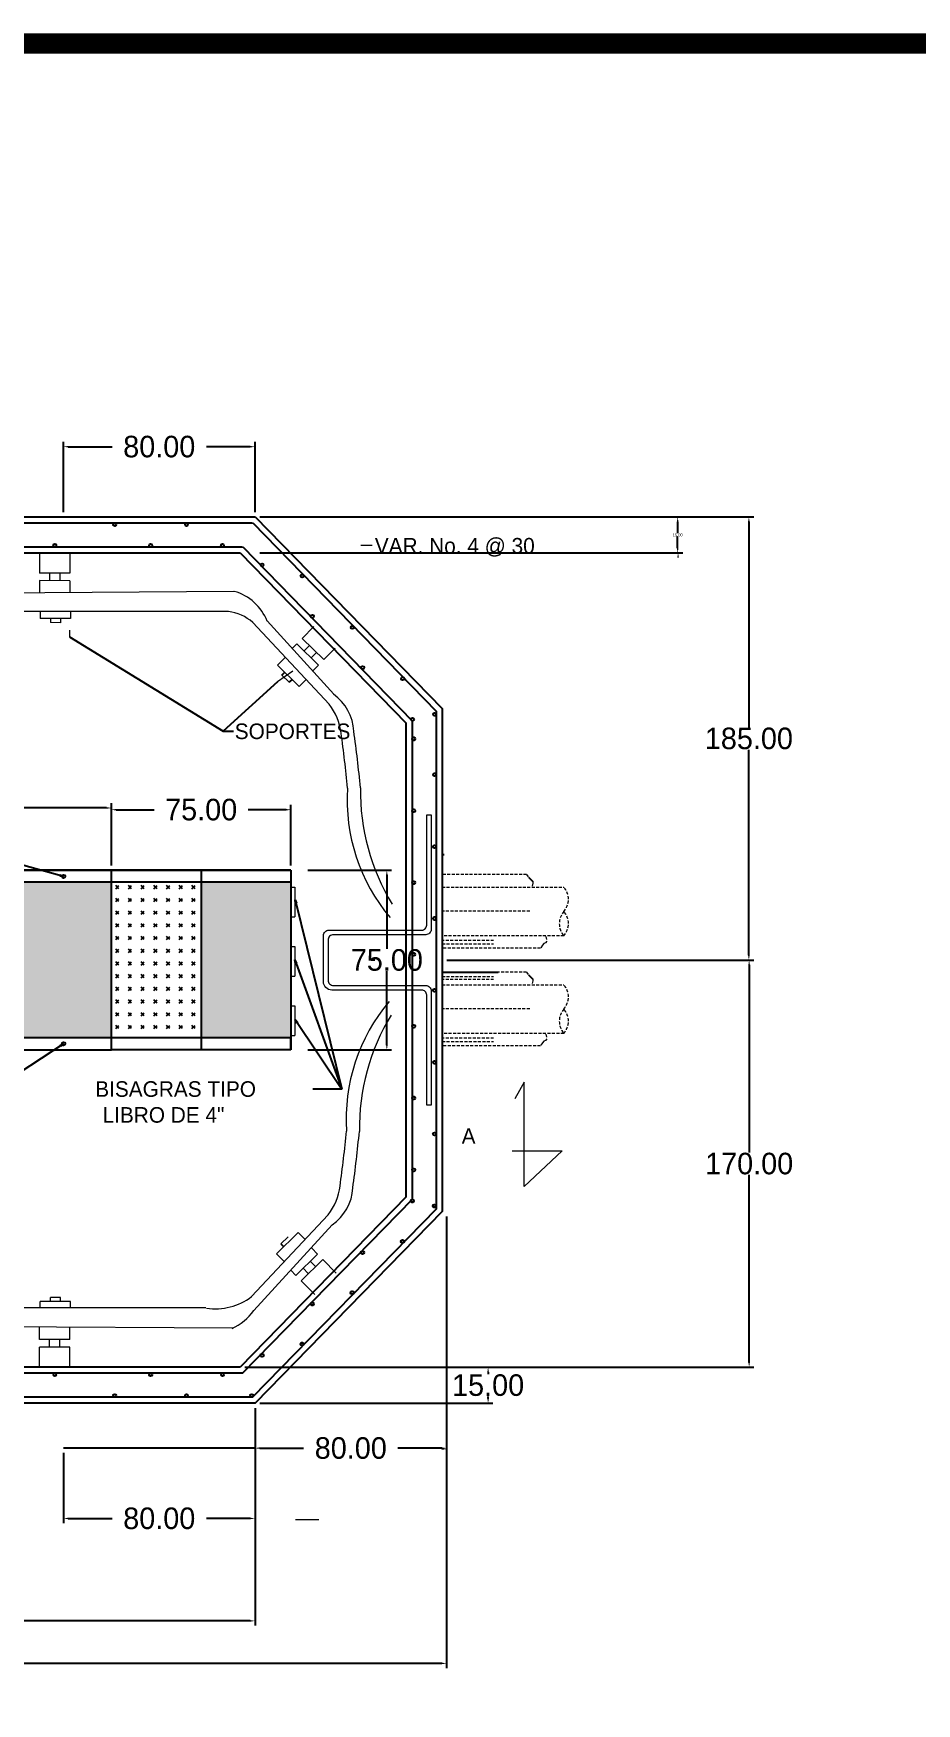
# Model space of a CAD drawing. Header units: centimetres. Extents: x 899 to 9389, y -5819 to 1299.
# Drawn here: x 3695 to 4064, y -2570 to -1873 of the extents above; entities that cross this region are included whole.
import ezdxf

# ---------------------------------------------------------------- set-up
doc = ezdxf.new("R2010")
doc.units = ezdxf.units.CM
doc.header["$LTSCALE"] = 10
doc.header["$MEASUREMENT"] = 0
doc.linetypes.add('HIDDEN2', pattern=[0.1875, 0.125, -0.0625])
doc.layers.get('0').update_dxf_attribs({"linetype": 'CONTINUOUS'})
doc.layers.get('DEFPOINTS').update_dxf_attribs({"color": 2, "linetype": 'CONTINUOUS'})
for name, color, linetype in [('CABLES Y VARILLAS', 7, 'CONTINUOUS'), ('DIM', 7, 'CONTINUOUS'), ('Ductos', 30, 'CONTINUOUS'), ('HERRAJE', 13, 'CONTINUOUS'), ('MARCO', 7, 'CONTINUOUS'), ('REGISTRO', 1, 'CONTINUOUS'), ('TEXTOS', 7, 'CONTINUOUS'), ('VARILLAS', 30, 'CONTINUOUS')]:
    doc.layers.add(name, color=color, linetype=linetype)
doc.styles.get("Standard").update_dxf_attribs({"font": ''})
doc.styles.add('Zurich', font='')
doc.styles.get('Standard').set_extended_font_data('Zurich Ex BT')
doc.styles.get('Zurich').set_extended_font_data('Zurich Ex BT')
doc.dimstyles.new('AR-1', dxfattribs={"dimscale": 40, "dimtxt": 0.05, "dimasz": 0.04, "dimexe": 0.06, "dimexo": 0.05, "dimgap": 0.01, "dimtad": 0, "dimtih": 1, "dimtoh": 1, "dimzin": 0, "dimdsep": 46, "dimtxsty": 'Zurich', "dimblk": 'CLOSEDBLANK', "dimcen": 0, "dimclre": 256, "dimclrt": 256, "dimadec": 0, "dimazin": 0, "dimtfac": 1, "dimtofl": 0, "dimtmove": 2, "dimatfit": 3, "dimldrblk": 'CLOSEDBLANK', "dimfxl": 0, "dimtolj": 1, "dimtzin": 0, "dimarcsym": 0})
doc.dimstyles.get("Standard").update_dxf_attribs({"dimtxt": 9, "dimasz": 2, "dimexe": 2, "dimexo": 2, "dimgap": 0.09, "dimtad": 0, "dimtih": 1, "dimtoh": 1, "dimzin": 0, "dimdsep": 46, "dimtxsty": 'Standard', "dimcen": 0.09, "dimadec": 0, "dimazin": 0, "dimtfac": 1, "dimtofl": 0, "dimtmove": 0, "dimatfit": 3, "dimfxl": 0, "dimtolj": 1, "dimtzin": 0, "dimarcsym": 0})
pattern_1 = [(45, (1571.258, -1911.878), (4e-16, 5.303301), [1.875, -5.625]), (135, (1572.584, -1911.878), (-5.303301, 4e-16), [1.875, -5.625])]

# ---------------------------------------------------------------- blocks, each defined once
blk = doc.blocks.new('_ClosedBlank')
at = {"color": 0, "linetype": 'ByBlock', "lineweight": -2}
for p, q in [((-1, 0.17), (0, 0)), ((-1, 0.17), (-1, -0.17)), ((0, 0), (-1, -0.17))]:
    blk.add_line(p, q, dxfattribs=at)
blk = doc.blocks.new('*D14')
at = {"layer": 'DEFPOINTS', "color": 0}
for p in [(3417.88, -2444.82), (3787.88, -2444.82), (3417.88, -2535.69)]:
    blk.add_point(p, dxfattribs=at)
at = {"layer": 'DIM', "color": 0, "lineweight": -2}
for p, q in [((3417.88, -2446.82), (3417.88, -2537.69)), ((3787.88, -2446.82), (3787.88, -2537.69)), ((3419.88, -2535.69), (3578.66, -2535.69)), ((3785.88, -2535.69), (3627.1, -2535.69))]:
    blk.add_line(p, q, dxfattribs=at)
at = {"layer": 'DIM', "color": 0}
for points in [[(3419.88, -2535.36), (3419.88, -2536.03), (3417.88, -2535.69)], [(3785.88, -2535.36), (3785.88, -2536.03), (3787.88, -2535.69)]]:
    blk.add_solid(points, dxfattribs=at)
at = {"layer": 'DIM', "color": 0, "insert": (3602.88, -2535.69), "char_height": 9, "attachment_point": 5}
blk.add_mtext('\\A1;370.00', dxfattribs=at)
blk = doc.blocks.new('*D15')
at = {"layer": 'DEFPOINTS', "color": 0}
for p in [(3337.88, -2364.82), (3867.88, -2364.82), (3337.88, -2553.44)]:
    blk.add_point(p, dxfattribs=at)
at = {"layer": 'DIM', "color": 0, "lineweight": -2}
for p, q in [((3337.88, -2366.82), (3337.88, -2555.44)), ((3867.88, -2366.82), (3867.88, -2555.44)), ((3339.88, -2553.44), (3578.74, -2553.44)), ((3865.88, -2553.44), (3627.02, -2553.44))]:
    blk.add_line(p, q, dxfattribs=at)
at = {"layer": 'DIM', "color": 0}
for points in [[(3339.88, -2553.11), (3339.88, -2553.78), (3337.88, -2553.44)], [(3865.88, -2553.11), (3865.88, -2553.78), (3867.88, -2553.44)]]:
    blk.add_solid(points, dxfattribs=at)
at = {"layer": 'DIM', "color": 0, "insert": (3602.88, -2553.44), "char_height": 9, "attachment_point": 5}
blk.add_mtext('\\A1;530.00', dxfattribs=at)
blk = doc.blocks.new('*D16')
at = {"layer": 'DEFPOINTS', "color": 0}
for p in [(3727.88, -2197.05), (3727.88, -2222.32), (3802.88, -2222.32)]:
    blk.add_point(p, dxfattribs=at)
at = {"layer": 'DIM', "color": 0, "lineweight": -2}
for p, q in [((3727.88, -2220.32), (3727.88, -2195.05)), ((3802.88, -2220.32), (3802.88, -2195.05)), ((3729.88, -2197.05), (3745.8, -2197.05)), ((3800.88, -2197.05), (3784.96, -2197.05))]:
    blk.add_line(p, q, dxfattribs=at)
at = {"layer": 'DIM', "color": 0}
for points in [[(3729.88, -2196.72), (3729.88, -2197.38), (3727.88, -2197.05)], [(3800.88, -2196.72), (3800.88, -2197.38), (3802.88, -2197.05)]]:
    blk.add_solid(points, dxfattribs=at)
at = {"layer": 'DIM', "color": 0, "insert": (3765.38, -2197.05), "char_height": 9, "attachment_point": 5}
blk.add_mtext('\\A1;75.00', dxfattribs=at)
blk = doc.blocks.new('*D17')
at = {"layer": 'DEFPOINTS', "color": 0}
for p in [(3602.88, -2196.31), (3602.88, -2222.32), (3727.88, -2222.32)]:
    blk.add_point(p, dxfattribs=at)
at = {"layer": 'DIM', "color": 0, "lineweight": -2}
for p, q in [((3602.88, -2220.32), (3602.88, -2194.31)), ((3604.88, -2196.31), (3641.81, -2196.31)), ((3725.88, -2196.31), (3688.95, -2196.31)), ((3727.88, -2220.32), (3727.88, -2194.31))]:
    blk.add_line(p, q, dxfattribs=at)
at = {"layer": 'DIM', "color": 0}
for points in [[(3604.88, -2195.98), (3604.88, -2196.65), (3602.88, -2196.31)], [(3725.88, -2195.98), (3725.88, -2196.65), (3727.88, -2196.31)]]:
    blk.add_solid(points, dxfattribs=at)
at = {"layer": 'DIM', "color": 0, "insert": (3665.38, -2196.31), "char_height": 9, "attachment_point": 5}
blk.add_mtext('\\A1;125.00', dxfattribs=at)
blk = doc.blocks.new('*D27')
at = {"layer": 'DEFPOINTS', "color": 0}
for p in [(3707.88, -2045.49), (3707.88, -2074.82), (3787.88, -2074.82)]:
    blk.add_point(p, dxfattribs=at)
at = {"layer": 'DIM', "color": 0, "lineweight": -2}
for p, q in [((3707.88, -2072.82), (3707.88, -2043.49)), ((3709.88, -2045.49), (3728.17, -2045.49)), ((3785.88, -2045.49), (3767.6, -2045.49)), ((3787.88, -2072.82), (3787.88, -2043.49))]:
    blk.add_line(p, q, dxfattribs=at)
at = {"layer": 'DIM', "color": 0}
for points in [[(3709.88, -2045.15), (3709.88, -2045.82), (3707.88, -2045.49)], [(3785.88, -2045.15), (3785.88, -2045.82), (3787.88, -2045.49)]]:
    blk.add_solid(points, dxfattribs=at)
at = {"layer": 'DIM', "color": 0, "insert": (3747.88, -2045.49), "char_height": 9, "attachment_point": 5}
blk.add_mtext('\\A1;80.00', dxfattribs=at)
blk = doc.blocks.new('*D28')
at = {"layer": 'DEFPOINTS', "color": 0}
for p in [(3867.88, -2364.82), (3787.88, -2444.82), (3787.88, -2463.58)]:
    blk.add_point(p, dxfattribs=at)
at = {"layer": 'DIM', "color": 0, "lineweight": -2}
for p, q in [((3867.88, -2366.82), (3867.88, -2465.58)), ((3787.88, -2446.82), (3787.88, -2465.58)), ((3789.88, -2463.58), (3808.17, -2463.58)), ((3865.88, -2463.58), (3847.6, -2463.58))]:
    blk.add_line(p, q, dxfattribs=at)
at = {"layer": 'DIM', "color": 0}
for points in [[(3789.88, -2463.24), (3789.88, -2463.91), (3787.88, -2463.58)], [(3865.88, -2463.24), (3865.88, -2463.91), (3867.88, -2463.58)]]:
    blk.add_solid(points, dxfattribs=at)
at = {"layer": 'DIM', "color": 0, "insert": (3827.88, -2463.58), "char_height": 9, "attachment_point": 5}
blk.add_mtext('\\A1;80.00', dxfattribs=at)
blk = doc.blocks.new('*D31')
at = {"layer": 'DEFPOINTS', "color": 0}
for p in [(3807.88, -2222.32), (3807.88, -2297.32), (3842.94, -2297.32)]:
    blk.add_point(p, dxfattribs=at)
at = {"layer": 'TEXTOS', "color": 0, "lineweight": -2}
for p, q in [((3809.88, -2222.32), (3844.94, -2222.32)), ((3842.94, -2224.32), (3842.94, -2255.15)), ((3842.94, -2295.32), (3842.94, -2264.48)), ((3809.88, -2297.32), (3844.94, -2297.32))]:
    blk.add_line(p, q, dxfattribs=at)
at = {"layer": 'TEXTOS', "color": 0}
for points in [[(3842.61, -2224.32), (3843.28, -2224.32), (3842.94, -2222.32)], [(3842.61, -2295.32), (3843.28, -2295.32), (3842.94, -2297.32)]]:
    blk.add_solid(points, dxfattribs=at)
at = {"layer": 'TEXTOS', "color": 0, "insert": (3842.94, -2259.82), "char_height": 9, "attachment_point": 5}
blk.add_mtext('\\A1;75.00', dxfattribs=at)
blk = doc.blocks.new('*D33')
at = {"layer": 'DEFPOINTS', "color": 0}
for p in [(3707.88, -2463.58), (3787.88, -2463.58), (3787.88, -2492.93)]:
    blk.add_point(p, dxfattribs=at)
at = {"layer": 'DIM', "color": 0, "lineweight": -2}
for p, q in [((3707.88, -2465.58), (3707.88, -2494.93)), ((3787.88, -2465.58), (3787.88, -2494.93)), ((3709.88, -2492.93), (3728.17, -2492.93)), ((3785.88, -2492.93), (3767.6, -2492.93))]:
    blk.add_line(p, q, dxfattribs=at)
at = {"layer": 'DIM', "color": 0}
for points in [[(3709.88, -2492.6), (3709.88, -2493.27), (3707.88, -2492.93)], [(3785.88, -2492.6), (3785.88, -2493.27), (3787.88, -2492.93)]]:
    blk.add_solid(points, dxfattribs=at)
at = {"layer": 'DIM', "color": 0, "insert": (3747.88, -2492.93), "char_height": 9, "attachment_point": 5}
blk.add_mtext('\\A1;80.00', dxfattribs=at)
blk = doc.blocks.new('*D64')
at = {"layer": 'DEFPOINTS', "color": 0}
for p in [(3781.62, -2429.82), (3885.24, -2429.82), (3787.94, -2444.82)]:
    blk.add_point(p, dxfattribs=at)
at = {"layer": 'DIM', "color": 0, "lineweight": -2}
for p, q in [((3783.62, -2429.82), (3887.24, -2429.82)), ((3885.24, -2431.82), (3885.24, -2432.65)), ((3789.94, -2444.82), (3887.24, -2444.82)), ((3885.24, -2442.82), (3885.24, -2441.98))]:
    blk.add_line(p, q, dxfattribs=at)
at = {"layer": 'DIM', "color": 0}
for points in [[(3884.9, -2431.82), (3885.57, -2431.82), (3885.24, -2429.82)], [(3884.9, -2442.82), (3885.57, -2442.82), (3885.24, -2444.82)]]:
    blk.add_solid(points, dxfattribs=at)
at = {"layer": 'DIM', "color": 0, "insert": (3885.24, -2437.32), "char_height": 9, "attachment_point": 5}
blk.add_mtext('\\A1;15.00', dxfattribs=at)
blk = doc.blocks.new('*D65')
at = {"layer": 'DEFPOINTS', "color": 0}
for p in [(3865.99, -2259.82), (3994.27, -2259.82), (3781.62, -2429.82)]:
    blk.add_point(p, dxfattribs=at)
at = {"layer": 'DIM', "color": 0, "lineweight": -2}
for p, q in [((3867.99, -2259.82), (3996.27, -2259.82)), ((3994.27, -2261.82), (3994.27, -2340.15)), ((3994.27, -2427.82), (3994.27, -2349.48)), ((3783.62, -2429.82), (3996.27, -2429.82))]:
    blk.add_line(p, q, dxfattribs=at)
at = {"layer": 'DIM', "color": 0}
for points in [[(3993.93, -2261.82), (3994.6, -2261.82), (3994.27, -2259.82)], [(3993.93, -2427.82), (3994.6, -2427.82), (3994.27, -2429.82)]]:
    blk.add_solid(points, dxfattribs=at)
at = {"layer": 'DIM', "color": 0, "insert": (3994.27, -2344.82), "char_height": 9, "attachment_point": 5}
blk.add_mtext('\\A1;170.00', dxfattribs=at)
blk = doc.blocks.new('*D66')
at = {"layer": 'DEFPOINTS', "color": 0}
for p in [(3787.88, -2074.82), (3865.99, -2259.82), (3994.16, -2259.82)]:
    blk.add_point(p, dxfattribs=at)
at = {"layer": 'DIM', "color": 0, "lineweight": -2}
for p, q in [((3789.88, -2074.82), (3996.16, -2074.82)), ((3994.16, -2076.82), (3994.16, -2162.65)), ((3994.16, -2257.82), (3994.16, -2171.98)), ((3867.99, -2259.82), (3996.16, -2259.82))]:
    blk.add_line(p, q, dxfattribs=at)
at = {"layer": 'DIM', "color": 0}
for points in [[(3993.82, -2076.82), (3994.49, -2076.82), (3994.16, -2074.82)], [(3993.82, -2257.82), (3994.49, -2257.82), (3994.16, -2259.82)]]:
    blk.add_solid(points, dxfattribs=at)
at = {"layer": 'DIM', "color": 0, "insert": (3994.16, -2167.32), "char_height": 9, "attachment_point": 5}
blk.add_mtext('\\A1;185.00', dxfattribs=at)
blk = doc.blocks.new('Marco-Reg')
at = {"layer": 'MARCO', "linetype": 'Continuous', "const_width": 8.49}
blk.add_lwpolyline([(6379.09, -3995.84), (6379.09, -1877.19), (3104.81, -1877.19), (3104.81, -3995.84)], close=True, dxfattribs=at)

msp = doc.modelspace()

# ---------------------------------------------------------------- hatches: boundary and pattern name
at = {"layer": 'REGISTRO'}
h = msp.add_hatch(dxfattribs=at)
h.set_pattern_fill('CROSS', color=256, scale=15, angle=45, style=0)
h.set_pattern_definition(pattern_1)
h.paths.add_polyline_path([(3765.382, -2292.317), (3802.882, -2292.317), (3802.882, -2227.317), (3765.382, -2227.317)])
h.paths.add_polyline_path([(3727.882, -2292.317), (3727.882, -2227.317), (3602.882, -2227.317), (3602.882, -2292.317)])
h.paths.add_polyline_path([(3477.882, -2227.317), (3402.882, -2227.317), (3402.882, -2292.317), (3477.882, -2292.317)])
h = msp.add_hatch(dxfattribs=at)
h.set_pattern_fill('CROSS', color=256, scale=15, angle=45, style=0)
h.set_pattern_definition(pattern_1)
h.paths.add_polyline_path([(3727.882, -2292.317), (3765.382, -2292.317), (3765.382, -2227.317), (3727.882, -2227.317)])

# ---------------------------------------------------------------- linework, layer by layer
at = {"layer": 'CABLES Y VARILLAS', "lineweight": 5}
for p, q in [((3697.887, -2089.817), (3697.877, -2098.255)), ((3710.536, -2089.817), (3710.526, -2098.27)), ((3710.526, -2098.27), (3697.877, -2098.255)), ((3702.093, -2098.26), (3702.09, -2101.414)), ((3706.31, -2098.265), (3706.306, -2101.419)), ((3697.873, -2101.409), (3697.869, -2106.515)), ((3710.523, -2101.424), (3697.873, -2101.409)), ((3710.523, -2101.424), (3710.519, -2106.438)), ((3778.981, -2105.991), (3649.418, -2106.813)), ((3776.797, -2114.276), (3649.581, -2114.277)), ((3698.184, -2114.486), (3698.181, -2117.259)), ((3710.83, -2117.274), (3698.181, -2117.259)), ((3702.397, -2117.264), (3702.395, -2118.95)), ((3706.612, -2118.955), (3702.395, -2118.95)), ((3706.614, -2117.269), (3706.612, -2118.955)), ((3710.833, -2114.486), (3710.83, -2117.274)), ((3818.915, -2153.001), (3786.903, -2118.868)), ((3820.827, -2148.75), (3793.01, -2118.136)), ((3710.449, -2122.057), (3710.445, -2124.845)), ((3812.439, -2120.587), (3807.581, -2125.506)), ((3816.583, -2134.394), (3807.581, -2125.506)), ((3800.434, -2133.559), (3797.321, -2136.712)), ((3805.365, -2127.751), (3803.269, -2129.874)), ((3814.366, -2136.639), (3805.365, -2127.751)), ((3810.582, -2128.469), (3808.365, -2130.714)), ((3813.582, -2131.431), (3811.366, -2133.676)), ((3821.383, -2129.532), (3816.583, -2134.394)), ((3803.723, -2139.23), (3797.24, -2143.672)), ((3806.322, -2145.599), (3797.321, -2136.712)), ((3814.366, -2136.639), (3811.99, -2139.045)), ((3802.137, -2143.837), (3799.136, -2140.875)), ((3809.094, -2142.792), (3806.322, -2145.599)), ((3818.479, -2366.191), (3786.467, -2400.324)), ((3820.155, -2370.341), (3787.346, -2406.136)), ((3805.886, -2373.592), (3796.885, -2382.48)), ((3801.701, -2375.355), (3798.7, -2378.317)), ((3808.658, -2376.4), (3805.886, -2373.592)), ((3799.999, -2385.633), (3796.885, -2382.48)), ((3813.93, -2382.553), (3804.929, -2391.441)), ((3813.93, -2382.553), (3811.554, -2380.146)), ((3804.929, -2391.441), (3802.833, -2389.318)), ((3816.147, -2384.798), (3807.146, -2393.685)), ((3810.146, -2390.723), (3807.93, -2388.478)), ((3813.146, -2387.76), (3810.93, -2385.516)), ((3821.767, -2390.49), (3816.147, -2384.798)), ((3812.822, -2399.434), (3807.146, -2393.685)), ((3767.338, -2405.026), (3642.996, -2405.042)), ((3710.83, -2402.36), (3698.181, -2402.375)), ((3698.184, -2405.147), (3698.181, -2402.375)), ((3706.612, -2400.678), (3702.395, -2400.683)), ((3702.397, -2402.37), (3702.395, -2400.683)), ((3706.614, -2402.365), (3706.612, -2400.678)), ((3710.833, -2405.147), (3710.83, -2402.36)), ((3778.694, -2413.466), (3642.886, -2412.69)), ((3697.873, -2418.224), (3697.869, -2413.118)), ((3710.523, -2418.209), (3697.873, -2418.224)), ((3702.093, -2421.374), (3702.09, -2418.219)), ((3706.31, -2421.369), (3706.306, -2418.214)), ((3710.523, -2418.209), (3710.519, -2413.195)), ((3710.526, -2421.364), (3697.877, -2421.379)), ((3697.887, -2429.817), (3697.877, -2421.379)), ((3710.536, -2429.817), (3710.526, -2421.364))]:
    msp.add_line(p, q, dxfattribs=at)
at = {"layer": 'CABLES Y VARILLAS'}
for p, q in [((3799.136, -2140.875), (3800.305, -2139.658)), ((3802.137, -2143.837), (3803.454, -2142.768)), ((3798.7, -2378.317), (3799.869, -2379.533))]:
    msp.add_line(p, q, dxfattribs=at)
at = {"layer": 'CABLES Y VARILLAS', "lineweight": 5}
for centre, radius, start, end in [((3773.396, -2126.154), 21.082, 21.785798, 73.975669), ((3774.332, -2133.15), 19.026, 48.64693, 82.736958), ((3798.486, -2168.362), 25.56, 7.511022, 36.94028), ((3809.328, -2165.195), 19.85, 2.633532, 55.427394), ((3307.679, -2237.342), 521.19, 5.432336, 7.976186), ((3307.264, -2236.896), 526.919, 5.338602, 7.920912), ((3902.262, -2193.029), 75.901, 176.201527, 220.251645), ((3923.27, -2189.015), 91.379, 179.28275, 211.247422), ((3901.827, -2326.163), 75.901, 139.748355, 183.798473), ((3922.834, -2330.177), 91.379, 148.752578, 180.71725), ((3307.243, -2281.85), 521.19, 352.023814, 354.567664), ((3306.828, -2282.296), 526.919, 352.079088, 354.661398), ((3798.05, -2350.83), 25.56, 323.05972, 352.488978), ((3808.892, -2353.996), 19.85, 304.572606, 357.366468), ((3771.296, -2380.171), 25.225, 261.506217, 306.97115), ((3768.997, -2393.154), 22.477, 294.361609, 324.720885)]:
    msp.add_arc(centre, radius, start, end, dxfattribs=at)
at = {"layer": 'DIM'}
msp.add_line((3787.882, -2463.578), (3707.882, -2463.578), dxfattribs=at)
at = {"layer": 'Ductos', "linetype": 'HIDDEN2', "lineweight": 5}
for p, q in [((3901.283, -2224.068), (3865.993, -2224.068)), ((3901.283, -2224.068), (3865.993, -2224.068)), ((3901.283, -2224.068), (3902.153, -2225.227)), ((3865.993, -2229.362), (3916.876, -2229.362)), ((3903.916, -2227.694), (3903.564, -2229.104)), ((3903.916, -2226.99), (3903.916, -2227.694)), ((3902.642, -2239.442), (3865.993, -2239.442)), ((3916.876, -2249.671), (3865.993, -2249.671)), ((3887.558, -2251.642), (3865.993, -2251.642)), ((3903.564, -2249.781), (3903.564, -2249.671)), ((3909.787, -2251.19), (3909.434, -2249.781)), ((3865.993, -2253.005), (3887.558, -2253.005)), ((3901.283, -2264.817), (3865.993, -2264.817)), ((3901.283, -2264.817), (3865.993, -2264.817)), ((3901.283, -2264.817), (3902.153, -2265.976)), ((3865.993, -2266.628), (3887.558, -2266.628)), ((3887.558, -2267.992), (3865.993, -2267.992)), ((3865.993, -2270.11), (3916.876, -2270.11)), ((3903.916, -2268.443), (3903.564, -2269.853)), ((3903.916, -2267.738), (3903.916, -2268.443)), ((3902.642, -2280.191), (3865.993, -2280.191)), ((3916.876, -2290.419), (3865.993, -2290.419)), ((3887.558, -2292.39), (3865.993, -2292.39)), ((3865.993, -2293.754), (3887.558, -2293.754)), ((3903.564, -2290.529), (3903.564, -2290.419)), ((3909.787, -2291.939), (3909.434, -2290.529))]:
    msp.add_line(p, q, dxfattribs=at)
at = {"layer": 'Ductos'}
for p, q in [((3902.153, -2225.227), (3903.916, -2226.99)), ((3902.153, -2265.976), (3903.916, -2267.738))]:
    msp.add_line(p, q, dxfattribs=at)
at = {"layer": 'Ductos', "linetype": 'HIDDEN2', "lineweight": 5}
for points in [[(3909.787, -2251.895), (3909.258, -2252.6), (3908.552, -2252.953), (3908.023, -2253.657), (3907.153, -2254.817), (3865.993, -2254.817)], [(3909.787, -2292.644), (3909.258, -2293.348), (3908.552, -2293.701), (3908.023, -2294.406), (3907.153, -2295.565), (3865.993, -2295.565)]]:
    msp.add_lwpolyline(points, dxfattribs=at)
for centre, start, end in [((3911.073, -2234.439), 318.814075, 41.185925), ((3922.679, -2244.594), 138.814075, 221.185925), ((3911.073, -2244.594), 318.814075, 41.185925), ((3911.073, -2275.188), 318.814075, 41.185925), ((3922.679, -2285.342), 138.814075, 221.185925), ((3911.073, -2285.342), 318.814075, 41.185925)]:
    msp.add_arc(centre, 7.71, start, end, dxfattribs=at)
at = {"layer": 'HERRAJE'}
for p, q in [((3802.882, -2222.317), (3402.882, -2222.317)), ((3727.882, -2297.317), (3727.882, -2222.317)), ((3765.382, -2222.317), (3765.382, -2297.317)), ((3802.882, -2222.317), (3802.882, -2297.317)), ((3802.882, -2292.317), (3402.882, -2292.317)), ((3602.882, -2297.317), (3727.882, -2297.317)), ((3802.882, -2297.317), (3727.882, -2297.317))]:
    msp.add_line(p, q, dxfattribs=at)
at = {"layer": 'HERRAJE', "lineweight": 5}
for p, q in [((3802.964, -2254.12), (3804.538, -2254.12)), ((3804.538, -2254.12), (3804.538, -2266.517)), ((3802.964, -2266.517), (3804.538, -2266.517)), ((3802.964, -2278.913), (3804.538, -2278.913)), ((3804.538, -2278.913), (3804.538, -2291.31)), ((3802.964, -2291.31), (3804.538, -2291.31))]:
    msp.add_line(p, q, dxfattribs=at)
at = {"layer": 'REGISTRO'}
for p, q in [((3781.668, -2089.817), (3850.993, -2160.919)), ((3850.993, -2358.711), (3850.993, -2160.919)), ((3850.993, -2358.711), (3850.993, -2160.919)), ((3866.882, -2215.817), (3866.382, -2215.817)), ((3402.882, -2222.317), (3802.882, -2222.317)), ((3802.882, -2227.317), (3402.882, -2227.317)), ((3850.993, -2358.711), (3781.619, -2429.817)), ((3781.619, -2429.817), (3424.256, -2429.817))]:
    msp.add_line(p, q, dxfattribs=at)
for points in [[(3787.993, -2074.817), (3865.993, -2154.817), (3865.993, -2364.817), (3787.941, -2444.817), (3417.934, -2444.817), (3339.882, -2364.817), (3339.882, -2154.817), (3417.882, -2074.817), (3787.882, -2074.817)], [(3424.206, -2089.817), (3781.668, -2089.817)], [(3781.619, -2429.817), (3424.256, -2429.817)]]:
    msp.add_lwpolyline(points, dxfattribs=at)
at = {"layer": 'REGISTRO', "lineweight": 5}
msp.add_lwpolyline([(3819.943, -2272.314, -0.4142136), (3816.482, -2268.853), (3816.482, -2249.567, -0.4142136), (3818.732, -2247.317), (3857.5, -2247.317, 0.4142136), (3859.576, -2245.24), (3859.576, -2199.2), (3861.476, -2199.178), (3861.476, -2246.967, -0.4142136), (3859.226, -2249.217), (3820.632, -2249.217, 0.4142136), (3818.382, -2251.467), (3818.382, -2268.164, 0.4142136), (3820.632, -2270.414), (3859.226, -2270.414, -0.4142136), (3861.476, -2272.664), (3861.476, -2320.391), (3859.576, -2320.401), (3859.576, -2274.391, 0.4142136), (3857.5, -2272.314)], format="xyb", close=True, dxfattribs=at)
at = {"layer": 'TEXTOS'}
for p, q in [((3789.882, -2074.817), (3966.412, -2074.817)), ((3964.412, -2076.817), (3964.412, -2081.616)), ((3964.412, -2087.817), (3964.412, -2083.017)), ((3789.882, -2089.817), (3966.412, -2089.817)), ((3789.882, -2089.817), (3966.587, -2089.817)), ((3727.882, -2222.317), (3602.882, -2222.317)), ((3802.882, -2227.317), (3802.882, -2252.317)), ((3802.882, -2227.317), (3802.882, -2252.317)), ((3837.882, -2259.817), (3836.382, -2259.817)), ((3802.882, -2297.317), (3802.882, -2292.317)), ((3867.882, -2366.817), (3867.882, -2465.962))]:
    msp.add_line(p, q, dxfattribs=at)
at = {"layer": 'TEXTOS', "lineweight": 5}
for p, q in [((3832.066, -2086.526), (3836.762, -2086.526)), ((3832.066, -2086.526), (3836.762, -2086.526)), ((3832.066, -2086.526), (3836.762, -2086.526)), ((3832.066, -2086.526), (3836.635, -2086.526)), ((3802.964, -2229.326), (3804.538, -2229.326)), ((3804.538, -2229.326), (3804.538, -2241.723)), ((3802.964, -2241.723), (3804.538, -2241.723)), ((3804.82, -2493.309), (3814.595, -2493.309))]:
    msp.add_line(p, q, dxfattribs=at)
msp.add_lwpolyline([(3895.348, -2339.507), (3916.175, -2339.507), (3900.307, -2354.383), (3900.307, -2310.746), (3896.34, -2317.688)], dxfattribs=at)
at = {"layer": 'TEXTOS'}
for centre in [(3707.943, -2224.891), (3707.943, -2294.742)]:
    msp.add_circle(centre, 0.71, dxfattribs=at)
for points in [[(3964.079, -2076.817), (3964.745, -2076.817), (3964.412, -2074.817)], [(3964.079, -2087.817), (3964.745, -2087.817), (3964.412, -2089.817)], [(3964.253, -2091.817), (3964.92, -2091.817), (3964.587, -2089.817)], [(3865.882, -2463.629), (3865.882, -2464.296), (3867.882, -2463.962)]]:
    msp.add_solid(points, dxfattribs=at)
at = {"layer": 'VARILLAS'}
msp.add_line((3865.993, -2264.817), (3889.479, -2264.817), dxfattribs=at)
msp.add_line((3865.993, -2264.817), (3889.479, -2264.817), dxfattribs=at)
for points in [[(3786.939, -2077.317), (3863.493, -2155.834), (3863.493, -2363.799), (3786.887, -2442.317), (3418.988, -2442.317), (3342.382, -2363.799), (3342.382, -2155.834), (3418.936, -2077.317), (3786.846, -2077.317)], [(3782.722, -2087.317), (3853.493, -2159.902), (3853.493, -2359.729), (3782.673, -2432.317), (3423.202, -2432.317), (3352.382, -2359.729), (3352.382, -2159.902), (3423.152, -2087.317), (3782.704, -2087.317)]]:
    msp.add_lwpolyline(points, dxfattribs=at)
for centre in [(3729.266, -2077.998), (3759.266, -2077.998), (3704.266, -2086.69), (3744.266, -2086.69), (3774.266, -2086.69), (3790.884, -2094.82), (3807.548, -2099.482), (3811.839, -2116.289), (3828.497, -2120.956), (3832.831, -2137.72), (3849.542, -2142.337), (3853.691, -2159.281), (3862.845, -2157.179), (3854.153, -2167.451), (3862.845, -2182.451), (3854.153, -2197.451), (3862.845, -2212.451), (3854.153, -2227.451), (3862.845, -2242.451), (3854.153, -2257.451), (3862.845, -2272.451), (3854.153, -2287.451), (3862.845, -2302.451), (3854.153, -2317.451), (3862.845, -2332.451), (3854.153, -2347.451), (3853.58, -2360.349), (3853.691, -2360.349), (3862.733, -2362.451), (3862.845, -2362.451), (3849.43, -2377.293), (3849.542, -2377.293), (3832.72, -2381.91), (3832.831, -2381.91), (3828.386, -2398.674), (3828.497, -2398.674), (3811.727, -2403.341), (3811.839, -2403.341), (3807.436, -2420.148), (3807.548, -2420.148), (3790.773, -2424.81), (3790.884, -2424.81), (3704.266, -2432.941), (3744.266, -2432.941), (3774.266, -2432.941), (3729.266, -2441.632), (3759.266, -2441.632), (3786.497, -2441.632)]:
    msp.add_circle(centre, 0.635, dxfattribs=at)

# ---------------------------------------------------------------- block references
at = {"layer": 'DIM'}
msp.add_blockref('Marco-Reg', (0, 0), dxfattribs=at)

# ---------------------------------------------------------------- texts
at = {"layer": 'TEXTOS'}
msp.add_text('VAR. No. 4 @ 30', height=6.5, dxfattribs=at).set_placement((3837.916, -2090.088))
at = {"layer": 'TEXTOS', "lineweight": 5}
for s, p in [('SOPORTES', (3779.409, -2167.556)), ('BISAGRAS TIPO ', (3721.139, -2316.904)), ('LIBRO DE 4"', (3724.198, -2327.704)), ('A', (3874.195, -2336.531))]:
    msp.add_text(s, height=6.5, dxfattribs=at).set_placement(p)
at = {"layer": 'TEXTOS', "insert": (3964.412, -2082.317), "char_height": 1.2, "attachment_point": 5}
msp.add_mtext('\\A1;15.00', dxfattribs=at)

# ---------------------------------------------------------------- dimensions: what is measured, and where the dimension line sits
at = {"layer": 'DIM'}
for base, p1, p2, picture, middle in [((3707.882, -2045.486), (3787.882, -2074.817), (3707.882, -2074.817), '*D27', (3747.882, -2045.486)), ((3602.882, -2196.313), (3727.882, -2222.317), (3602.882, -2222.317), '*D17', (3665.382, -2196.313)), ((3727.882, -2197.051), (3802.882, -2222.317), (3727.882, -2222.317), '*D16', (3765.382, -2197.051)), ((3787.882, -2463.578), (3867.882, -2364.817), (3787.882, -2444.817), '*D28', (3827.882, -2463.578)), ((3787.882, -2492.934), (3707.882, -2463.578), (3787.882, -2463.578), '*D33', (3747.882, -2492.934))]:
    dim = msp.add_linear_dim(base=base, p1=p1, p2=p2, dimstyle='Standard', dxfattribs=at)
    dim.commit()
    dim.dimension.update_dxf_attribs({"geometry": picture, "text_midpoint": middle})
for base, p1, p2, picture, middle in [((3994.157, -2259.817), (3787.882, -2074.817), (3865.993, -2259.817), '*D66', (3994.157, -2167.317)), ((3994.268, -2259.817), (3781.619, -2429.817), (3865.993, -2259.817), '*D65', (3994.268, -2344.817)), ((3885.238, -2429.817), (3787.941, -2444.817), (3781.619, -2429.817), '*D64', (3885.238, -2437.317))]:
    dim = msp.add_linear_dim(base=base, p1=p1, p2=p2, angle=90, dimstyle='Standard', dxfattribs=at)
    dim.commit()
    dim.dimension.update_dxf_attribs({"geometry": picture, "text_midpoint": middle})
for base, p1, p2, picture, middle in [((3337.882, -2553.444), (3867.882, -2364.817), (3337.882, -2364.817), '*D15', (3602.882, -2553.444)), ((3417.882, -2535.694), (3787.882, -2444.817), (3417.882, -2444.817), '*D14', (3602.882, -2535.694))]:
    dim = msp.add_linear_dim(base=base, p1=p1, p2=p2, dimstyle='Standard', dxfattribs=at)
    dim.commit()
    dim.dimension.update_dxf_attribs({"geometry": picture, "text_midpoint": middle, "dimtype": 160})
at = {"layer": 'TEXTOS'}
dim = msp.add_linear_dim(base=(3842.943, -2297.317), p1=(3807.882, -2222.317), p2=(3807.882, -2297.317), angle=90, dimstyle='Standard', dxfattribs=at)
dim.commit()
dim.dimension.update_dxf_attribs({"geometry": '*D31', "text_midpoint": (3842.943, -2259.817)})

# ---------------------------------------------------------------- leaders
at = {"layer": 'TEXTOS', "lineweight": 5}
for points, override in [([(3710.445, -2124.845), (3774.559, -2164.217), (3778.875, -2164.217)], {"dimscale": 1}), ([(3797.24, -2143.672), (3774.559, -2164.217), (3778.875, -2164.217)], {"dimscale": 1}), ([(3707.943, -2224.891), (3606.37, -2197.217), (3622.548, -2179.304)], {"dimtmove": 1}), ([(3804.624, -2234.632), (3824.078, -2313.753), (3812.013, -2313.753)], {"dimtmove": 1}), ([(3804.45, -2259.686), (3824.078, -2313.753), (3812.013, -2313.753)], {"dimtmove": 1}), ([(3804.701, -2284.664), (3824.078, -2313.753), (3812.013, -2313.753)], {"dimtmove": 1}), ([(3707.943, -2294.742), (3663.931, -2323.315), (3651.195, -2323.315)], {"dimtmove": 1})]:
    msp.add_leader(points, dimstyle='AR-1', override=override, dxfattribs=at)

doc.saveas('drawing.dxf')
